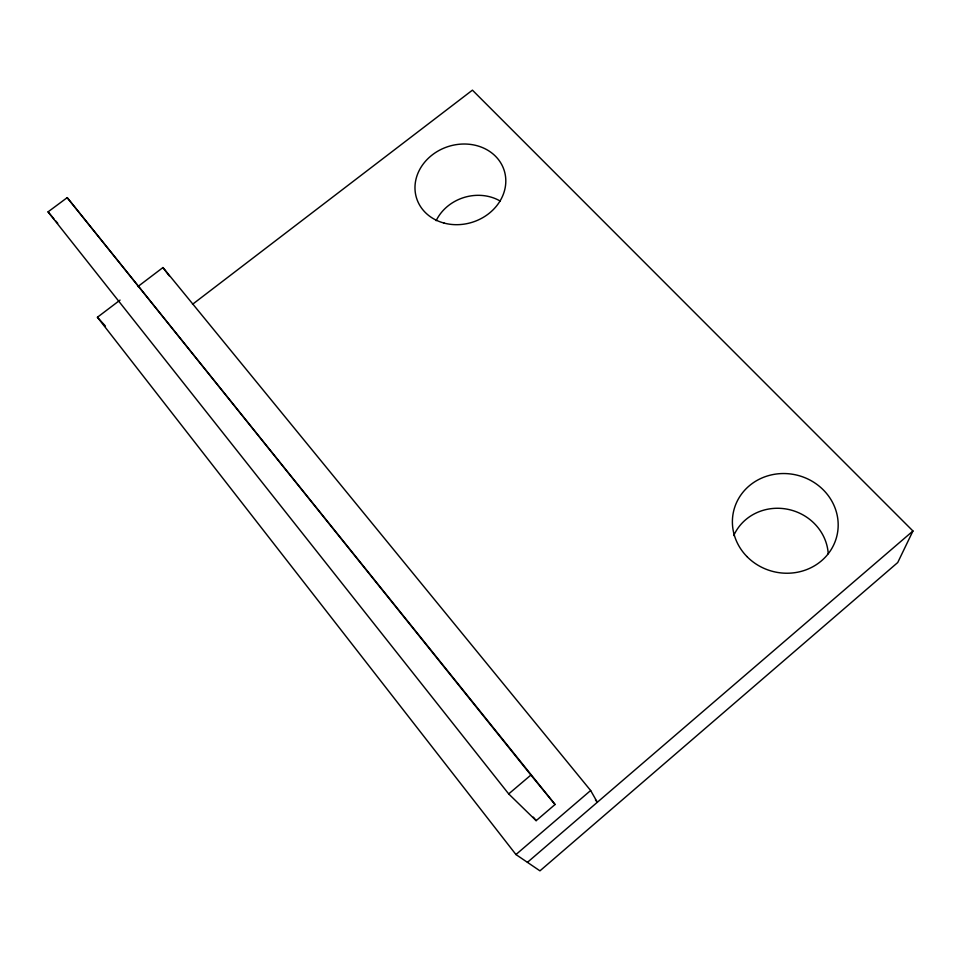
<?xml version="1.0" encoding="UTF-8"?>
<svg xmlns="http://www.w3.org/2000/svg" width="961" height="961" viewBox="0 0 961 961"><rect width="100%" height="100%" fill="white"/><g stroke="black" fill="none" stroke-linecap="round" stroke-linejoin="round"><path stroke-width="1.44" d="M192.5 304.325L472.428 90.154L912.95 531.001L897.73 562.533L539.95 870.846L515.949 854.545L97.421 317.262L120.065 300.096M527.433 862.341L912.95 531.001M515.949 854.545L590.643 790.507L162.962 267.554L137.94 286.534M536.142 820.67L555.062 804.489L67.198 197.642L48.05 211.876L508.693 793.918L536.142 820.67L533.343 817.138M508.693 793.918L530.892 775.059L67.198 197.642M97.421 317.262L105.434 326.079M48.05 211.876L53.864 218.724M55.798 221.006L57.732 223.3M530.892 775.059L555.062 804.489M595.436 799.936L597.334 802.267L590.643 790.507M162.962 267.554L169.16 275.807M733.748 535.565A49.419 46.512 16.7 0 1 787.335 509.21A49.419 46.512 16.7 0 1 828.238 553.74M436.15 220.694A43.101 37.827 -17.4 0 1 500.116 201.005M746.913 556.539A53.107 49.648 14.1 0 0 836.01 539.061A53.107 49.648 14.1 0 0 772.932 474.566A53.107 49.648 14.1 0 0 746.913 556.539M444.138 223.096A45.948 39.725 -17.6 0 0 505.246 174.698A45.948 39.725 -17.6 0 0 431.777 155.274A45.948 39.725 -17.6 0 0 444.138 223.096"/></g></svg>
